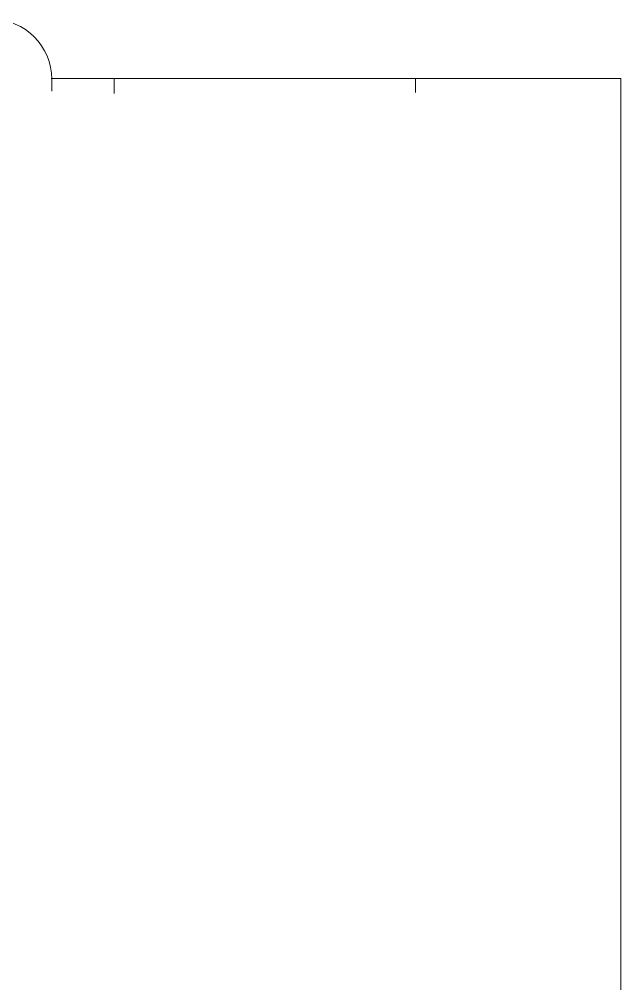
# Model space of a CAD drawing. Header units: centimetres. Extents: x -62 to 52, y -81 to 78.
# Drawn here: x 7.35 to 32.49, y 19.57 to 59.85 of the extents above; entities that cross this region are included whole.
import ezdxf

# ---------------------------------------------------------------- set-up
doc = ezdxf.new("R2010")
doc.units = ezdxf.units.CM
doc.header["$MEASUREMENT"] = 0
doc.layers.add('Layer 1', color=7, linetype='Continuous')

msp = doc.modelspace()

# ---------------------------------------------------------------- linework, layer by layer
at = {"layer": 'Layer 1', "color": 250, "lineweight": 9}
for points, knots in [([(5.71448, 59.84999), (5.71448, 59.84999), (6.21448, 59.84999), (6.21448, 59.84999), (6.21448, 59.84999), (6.21448, 59.84999), (6.21448, 59.84999), (7.58947, 59.84999), (8.71447, 58.725), (8.71447, 57.34999), (8.71447, 57.34999), (8.71447, 57.34999), (8.71447, 57.34999), (8.71447, 57.34999), (8.71447, 56.84999), (8.71447, 56.84999)], [0, 0, 0, 0, 0.2, 0.2, 0.2, 0.4, 0.4, 0.4, 0.6, 0.6, 0.6, 0.8, 0.8, 0.8, 1, 1, 1, 1]), ([(8.68919, 57.38372), (8.68919, 57.38372), (23.88919, 57.38372), (23.88919, 57.38372), (23.88919, 57.38372), (26.48918, 57.38372), (26.48918, 57.38372)], [0, 0, 0, 0, 0.5, 0.5, 0.5, 1, 1, 1, 1])]:
    msp.add_open_spline(points, degree=3, knots=knots, dxfattribs=at)
for points in [[(11.31447, 57.35253), (11.31447, 57.35253), (11.31447, 56.75688), (11.31447, 56.75688)], [(23.91443, 57.38372), (23.91443, 57.38372), (23.91443, 56.78807), (23.91443, 56.78807)]]:
    msp.add_open_spline(points, degree=3, dxfattribs=at)
at = {"layer": 'Layer 1', "color": 250, "lineweight": 20}
msp.add_open_spline([(26.48918, -77.61628), (26.48918, -77.61628), (32.48918, -77.61628), (32.48918, -77.61628), (32.48918, -77.61628), (32.48918, 57.38372), (32.48918, 57.38372), (32.48918, 57.38372), (26.48918, 57.38372), (26.48918, 57.38372)], degree=3, knots=[0, 0, 0, 0, 0.33333333, 0.33333333, 0.33333333, 0.66666667, 0.66666667, 0.66666667, 1, 1, 1, 1], dxfattribs=at)

doc.saveas('drawing.dxf')
